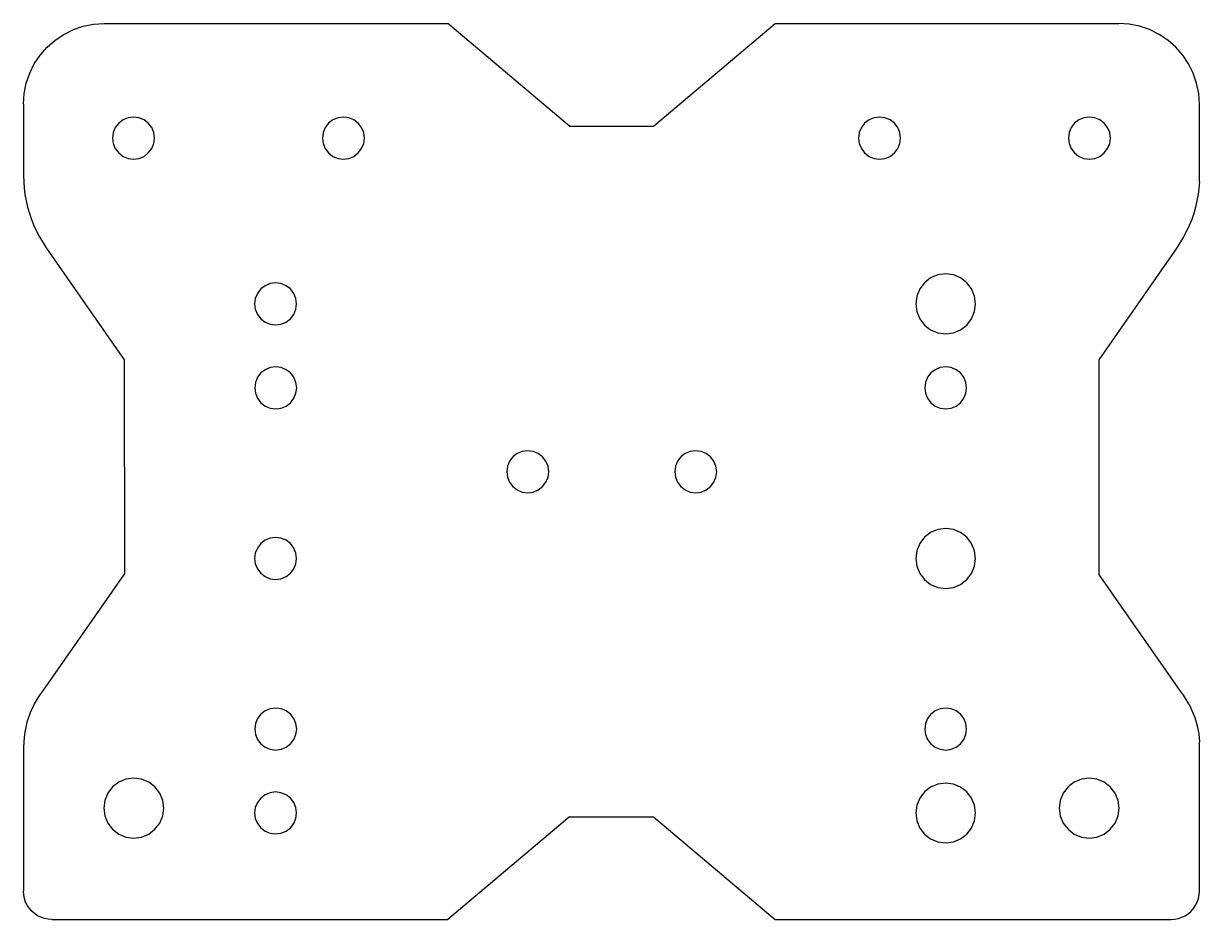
# Model space of a CAD drawing. Header units: millimetres. Extents: x -172 to 172, y -321 to 321.
# Drawn here: x 31.8 to 171.9, y -300.9 to -194.2 of the extents above; entities that cross this region are included whole.
import ezdxf

# ---------------------------------------------------------------- set-up
doc = ezdxf.new("R2010")
doc.units = ezdxf.units.MM

msp = doc.modelspace()

# ---------------------------------------------------------------- linework, layer by layer
for p, q in [((37.77, -194.88), (38.96, -194.48)), ((38.96, -194.48), (40.19, -194.23)), ((40.19, -194.23), (41.44, -194.15)), ((41.44, -194.15), (82.38, -194.15)), ((96.86, -206.37), (82.38, -194.15)), ((106.86, -206.37), (121.36, -194.15)), ((121.36, -194.15), (162.27, -194.15)), ((163.52, -194.23), (162.27, -194.15)), ((164.76, -194.48), (163.52, -194.23)), ((165.95, -194.88), (164.76, -194.48)), ((35.6, -196.14), (36.64, -195.44)), ((36.64, -195.44), (37.77, -194.88)), ((167.07, -195.44), (165.95, -194.88)), ((168.12, -196.14), (167.07, -195.44)), ((33.82, -197.91), (34.65, -196.96)), ((34.65, -196.96), (35.6, -196.14)), ((169.06, -196.96), (168.12, -196.14)), ((169.89, -197.91), (169.06, -196.96)), ((33.12, -198.95), (33.82, -197.91)), ((170.59, -198.95), (169.89, -197.91)), ((32.16, -201.27), (32.57, -200.08)), ((32.57, -200.08), (33.12, -198.95)), ((171.15, -200.08), (170.59, -198.95)), ((171.55, -201.27), (171.15, -200.08)), ((31.92, -202.5), (32.16, -201.27)), ((171.8, -202.5), (171.55, -201.27)), ((31.84, -203.76), (31.92, -202.5)), ((171.88, -203.76), (171.8, -202.5)), ((31.84, -203.76), (31.84, -212.24)), ((171.88, -213), (171.88, -203.76)), ((43.69, -205.64), (43.17, -206.03)), ((44.29, -205.39), (43.69, -205.64)), ((44.94, -205.3), (44.29, -205.39)), ((45.58, -205.39), (44.94, -205.3)), ((46.19, -205.64), (45.58, -205.39)), ((46.7, -206.03), (46.19, -205.64)), ((68.69, -205.64), (68.17, -206.03)), ((69.29, -205.39), (68.69, -205.64)), ((69.94, -205.3), (69.29, -205.39)), ((70.58, -205.39), (69.94, -205.3)), ((71.19, -205.64), (70.58, -205.39)), ((71.7, -206.03), (71.19, -205.64)), ((132.53, -205.64), (132.01, -206.03)), ((133.13, -205.39), (132.53, -205.64)), ((133.78, -205.3), (133.13, -205.39)), ((134.43, -205.39), (133.78, -205.3)), ((135.03, -205.64), (134.43, -205.39)), ((135.55, -206.03), (135.03, -205.64)), ((157.53, -205.64), (157.01, -206.03)), ((158.13, -205.39), (157.53, -205.64)), ((158.78, -205.3), (158.13, -205.39)), ((159.43, -205.39), (158.78, -205.3)), ((160.03, -205.64), (159.43, -205.39)), ((160.55, -206.03), (160.03, -205.64)), ((42.52, -207.15), (42.44, -207.8)), ((42.77, -206.55), (42.52, -207.15)), ((43.17, -206.03), (42.77, -206.55)), ((47.1, -206.55), (46.7, -206.03)), ((47.35, -207.15), (47.1, -206.55)), ((47.44, -207.8), (47.35, -207.15)), ((67.52, -207.15), (67.44, -207.8)), ((67.77, -206.55), (67.52, -207.15)), ((68.17, -206.03), (67.77, -206.55)), ((72.1, -206.55), (71.7, -206.03)), ((72.35, -207.15), (72.1, -206.55)), ((72.44, -207.8), (72.35, -207.15)), ((96.86, -206.37), (106.86, -206.37)), ((131.37, -207.15), (131.28, -207.8)), ((131.62, -206.55), (131.37, -207.15)), ((132.01, -206.03), (131.62, -206.55)), ((135.95, -206.55), (135.55, -206.03)), ((136.2, -207.15), (135.95, -206.55)), ((136.28, -207.8), (136.2, -207.15)), ((156.37, -207.15), (156.28, -207.8)), ((156.62, -206.55), (156.37, -207.15)), ((157.01, -206.03), (156.62, -206.55)), ((160.95, -206.55), (160.55, -206.03)), ((161.2, -207.15), (160.95, -206.55)), ((161.28, -207.8), (161.2, -207.15)), ((42.44, -207.8), (42.52, -208.45)), ((42.52, -208.45), (42.77, -209.05)), ((47.1, -209.05), (47.35, -208.45)), ((47.35, -208.45), (47.44, -207.8)), ((67.44, -207.8), (67.52, -208.45)), ((67.52, -208.45), (67.77, -209.05)), ((72.1, -209.05), (72.35, -208.45)), ((72.35, -208.45), (72.44, -207.8)), ((131.28, -207.8), (131.37, -208.45)), ((131.37, -208.45), (131.62, -209.05)), ((135.95, -209.05), (136.2, -208.45)), ((136.2, -208.45), (136.28, -207.8)), ((156.28, -207.8), (156.37, -208.45)), ((156.37, -208.45), (156.62, -209.05)), ((160.95, -209.05), (161.2, -208.45)), ((161.2, -208.45), (161.28, -207.8)), ((42.77, -209.05), (43.17, -209.57)), ((43.17, -209.57), (43.69, -209.97)), ((43.69, -209.97), (44.29, -210.22)), ((45.58, -210.22), (46.19, -209.97)), ((46.19, -209.97), (46.7, -209.57)), ((46.7, -209.57), (47.1, -209.05)), ((67.77, -209.05), (68.17, -209.57)), ((68.17, -209.57), (68.69, -209.97)), ((68.69, -209.97), (69.29, -210.22)), ((70.58, -210.22), (71.19, -209.97)), ((71.19, -209.97), (71.7, -209.57)), ((71.7, -209.57), (72.1, -209.05)), ((131.62, -209.05), (132.01, -209.57)), ((132.01, -209.57), (132.53, -209.97)), ((132.53, -209.97), (133.13, -210.22)), ((134.43, -210.22), (135.03, -209.97)), ((135.03, -209.97), (135.55, -209.57)), ((135.55, -209.57), (135.95, -209.05)), ((156.62, -209.05), (157.01, -209.57)), ((157.01, -209.57), (157.53, -209.97)), ((157.53, -209.97), (158.13, -210.22)), ((159.43, -210.22), (160.03, -209.97)), ((160.03, -209.97), (160.55, -209.57)), ((160.55, -209.57), (160.95, -209.05)), ((44.29, -210.22), (44.94, -210.3)), ((44.94, -210.3), (45.58, -210.22)), ((69.29, -210.22), (69.94, -210.3)), ((69.94, -210.3), (70.58, -210.22)), ((133.13, -210.22), (133.78, -210.3)), ((133.78, -210.3), (134.43, -210.22)), ((158.13, -210.22), (158.78, -210.3)), ((158.78, -210.3), (159.43, -210.22)), ((31.84, -212.24), (31.86, -213)), ((31.86, -213), (31.91, -213.76)), ((31.91, -213.76), (32.01, -214.52)), ((171.82, -213.76), (171.72, -214.52)), ((171.88, -213), (171.82, -213.76)), ((32.01, -214.52), (32.15, -215.28)), ((32.15, -215.28), (32.32, -216.02)), ((171.59, -215.28), (171.41, -216.02)), ((171.72, -214.52), (171.59, -215.28)), ((32.32, -216.02), (32.53, -216.76)), ((32.53, -216.76), (32.78, -217.48)), ((171.2, -216.76), (170.96, -217.48)), ((171.41, -216.02), (171.2, -216.76)), ((32.78, -217.48), (33.06, -218.19)), ((33.06, -218.19), (33.38, -218.89)), ((170.67, -218.19), (170.35, -218.89)), ((170.96, -217.48), (170.67, -218.19)), ((33.38, -218.89), (33.74, -219.56)), ((33.74, -219.56), (34.54, -220.86)), ((170, -219.56), (169.19, -220.86)), ((170.35, -218.89), (170, -219.56)), ((34.54, -220.86), (43.84, -234.19)), ((169.19, -220.86), (159.9, -234.19)), ((141.66, -223.97), (140.73, -224.09)), ((142.58, -224.09), (141.66, -223.97)), ((60.61, -225.38), (60.09, -225.77)), ((61.21, -225.13), (60.61, -225.38)), ((61.86, -225.04), (61.21, -225.13)), ((62.5, -225.13), (61.86, -225.04)), ((63.11, -225.38), (62.5, -225.13)), ((63.62, -225.77), (63.11, -225.38)), ((139.13, -225.02), (138.57, -225.76)), ((139.87, -224.45), (139.13, -225.02)), ((140.73, -224.09), (139.87, -224.45)), ((143.44, -224.45), (142.58, -224.09)), ((144.18, -225.02), (143.44, -224.45)), ((144.75, -225.76), (144.18, -225.02)), ((59.69, -226.29), (59.44, -226.89)), ((60.09, -225.77), (59.69, -226.29)), ((64.02, -226.29), (63.62, -225.77)), ((64.27, -226.89), (64.02, -226.29)), ((138.21, -226.62), (138.09, -227.54)), ((138.57, -225.76), (138.21, -226.62)), ((145.1, -226.62), (144.75, -225.76)), ((145.22, -227.54), (145.1, -226.62)), ((59.44, -226.89), (59.36, -227.54)), ((59.36, -227.54), (59.44, -228.19)), ((59.44, -228.19), (59.69, -228.79)), ((64.02, -228.79), (64.27, -228.19)), ((64.36, -227.54), (64.27, -226.89)), ((64.27, -228.19), (64.36, -227.54)), ((138.09, -227.54), (138.21, -228.46)), ((145.1, -228.46), (145.22, -227.54)), ((59.69, -228.79), (60.09, -229.31)), ((60.09, -229.31), (60.61, -229.71)), ((63.11, -229.71), (63.62, -229.31)), ((63.62, -229.31), (64.02, -228.79)), ((138.21, -228.46), (138.57, -229.33)), ((138.57, -229.33), (139.13, -230.06)), ((144.18, -230.06), (144.75, -229.33)), ((144.75, -229.33), (145.1, -228.46)), ((60.61, -229.71), (61.21, -229.96)), ((61.21, -229.96), (61.86, -230.04)), ((61.86, -230.04), (62.5, -229.96)), ((62.5, -229.96), (63.11, -229.71)), ((139.13, -230.06), (139.87, -230.63)), ((139.87, -230.63), (140.73, -230.99)), ((140.73, -230.99), (141.66, -231.11)), ((141.66, -231.11), (142.58, -230.99)), ((142.58, -230.99), (143.44, -230.63)), ((143.44, -230.63), (144.18, -230.06)), ((43.84, -234.19), (43.85, -259.74)), ((61.22, -235.13), (60.62, -235.38)), ((61.87, -235.04), (61.22, -235.13)), ((62.52, -235.13), (61.87, -235.04)), ((63.12, -235.38), (62.52, -235.13)), ((141.01, -235.13), (140.41, -235.38)), ((141.66, -235.04), (141.01, -235.13)), ((142.3, -235.13), (141.66, -235.04)), ((142.91, -235.38), (142.3, -235.13)), ((159.9, -234.19), (159.9, -259.74)), ((59.7, -236.29), (59.45, -236.89)), ((60.1, -235.77), (59.7, -236.29)), ((60.62, -235.38), (60.1, -235.77)), ((63.64, -235.77), (63.12, -235.38)), ((64.03, -236.29), (63.64, -235.77)), ((64.28, -236.89), (64.03, -236.29)), ((139.49, -236.29), (139.24, -236.89)), ((139.89, -235.77), (139.49, -236.29)), ((140.41, -235.38), (139.89, -235.77)), ((143.42, -235.77), (142.91, -235.38)), ((143.82, -236.29), (143.42, -235.77)), ((144.07, -236.89), (143.82, -236.29)), ((59.45, -236.89), (59.37, -237.54)), ((59.37, -237.54), (59.45, -238.19)), ((64.37, -237.54), (64.28, -236.89)), ((64.28, -238.19), (64.37, -237.54)), ((139.24, -236.89), (139.16, -237.54)), ((139.16, -237.54), (139.24, -238.19)), ((144.16, -237.54), (144.07, -236.89)), ((144.07, -238.19), (144.16, -237.54)), ((59.45, -238.19), (59.7, -238.79)), ((59.7, -238.79), (60.1, -239.31)), ((60.1, -239.31), (60.62, -239.71)), ((63.12, -239.71), (63.64, -239.31)), ((63.64, -239.31), (64.03, -238.79)), ((64.03, -238.79), (64.28, -238.19)), ((139.24, -238.19), (139.49, -238.79)), ((139.49, -238.79), (139.89, -239.31)), ((139.89, -239.31), (140.41, -239.71)), ((142.91, -239.71), (143.42, -239.31)), ((143.42, -239.31), (143.82, -238.79)), ((143.82, -238.79), (144.07, -238.19)), ((60.62, -239.71), (61.22, -239.96)), ((61.22, -239.96), (61.87, -240.04)), ((61.87, -240.04), (62.52, -239.96)), ((62.52, -239.96), (63.12, -239.71)), ((140.41, -239.71), (141.01, -239.96)), ((141.01, -239.96), (141.66, -240.04)), ((141.66, -240.04), (142.3, -239.96)), ((142.3, -239.96), (142.91, -239.71)), ((91.89, -245.04), (91.24, -245.13)), ((92.53, -245.13), (91.89, -245.04)), ((111.89, -245.04), (111.24, -245.13)), ((112.53, -245.13), (111.89, -245.04)), ((89.72, -246.29), (89.47, -246.89)), ((90.12, -245.77), (89.72, -246.29)), ((90.64, -245.38), (90.12, -245.77)), ((91.24, -245.13), (90.64, -245.38)), ((93.14, -245.38), (92.53, -245.13)), ((93.66, -245.77), (93.14, -245.38)), ((94.05, -246.29), (93.66, -245.77)), ((94.3, -246.89), (94.05, -246.29)), ((109.72, -246.29), (109.47, -246.89)), ((110.12, -245.77), (109.72, -246.29)), ((110.64, -245.38), (110.12, -245.77)), ((111.24, -245.13), (110.64, -245.38)), ((113.14, -245.38), (112.53, -245.13)), ((113.66, -245.77), (113.14, -245.38)), ((114.05, -246.29), (113.66, -245.77)), ((114.3, -246.89), (114.05, -246.29)), ((89.47, -246.89), (89.39, -247.54)), ((89.39, -247.54), (89.47, -248.19)), ((94.39, -247.54), (94.3, -246.89)), ((94.3, -248.19), (94.39, -247.54)), ((109.47, -246.89), (109.39, -247.54)), ((109.39, -247.54), (109.47, -248.19)), ((114.39, -247.54), (114.3, -246.89)), ((114.3, -248.19), (114.39, -247.54)), ((89.47, -248.19), (89.72, -248.79)), ((89.72, -248.79), (90.12, -249.31)), ((93.66, -249.31), (94.05, -248.79)), ((94.05, -248.79), (94.3, -248.19)), ((109.47, -248.19), (109.72, -248.79)), ((109.72, -248.79), (110.12, -249.31)), ((113.66, -249.31), (114.05, -248.79)), ((114.05, -248.79), (114.3, -248.19)), ((90.12, -249.31), (90.64, -249.71)), ((90.64, -249.71), (91.24, -249.96)), ((91.24, -249.96), (91.89, -250.04)), ((91.89, -250.04), (92.53, -249.96)), ((92.53, -249.96), (93.14, -249.71)), ((93.14, -249.71), (93.66, -249.31)), ((110.12, -249.31), (110.64, -249.71)), ((110.64, -249.71), (111.24, -249.96)), ((111.24, -249.96), (111.89, -250.04)), ((111.89, -250.04), (112.53, -249.96)), ((112.53, -249.96), (113.14, -249.71)), ((113.14, -249.71), (113.66, -249.31)), ((139.87, -254.78), (139.13, -255.34)), ((140.73, -254.42), (139.87, -254.78)), ((141.66, -254.3), (140.73, -254.42)), ((142.58, -254.42), (141.66, -254.3)), ((143.44, -254.78), (142.58, -254.42)), ((144.18, -255.34), (143.44, -254.78)), ((60.09, -256.1), (59.69, -256.62)), ((60.61, -255.7), (60.09, -256.1)), ((61.21, -255.45), (60.61, -255.7)), ((61.86, -255.37), (61.21, -255.45)), ((62.5, -255.45), (61.86, -255.37)), ((63.11, -255.7), (62.5, -255.45)), ((63.62, -256.1), (63.11, -255.7)), ((64.02, -256.62), (63.62, -256.1)), ((138.57, -256.08), (138.21, -256.94)), ((139.13, -255.34), (138.57, -256.08)), ((144.75, -256.08), (144.18, -255.34)), ((145.1, -256.94), (144.75, -256.08)), ((59.44, -257.22), (59.36, -257.87)), ((59.69, -256.62), (59.44, -257.22)), ((64.27, -257.22), (64.02, -256.62)), ((64.36, -257.87), (64.27, -257.22)), ((138.21, -256.94), (138.09, -257.87)), ((145.22, -257.87), (145.1, -256.94)), ((59.36, -257.87), (59.44, -258.51)), ((59.44, -258.51), (59.69, -259.12)), ((64.02, -259.12), (64.27, -258.51)), ((64.27, -258.51), (64.36, -257.87)), ((138.09, -257.87), (138.21, -258.79)), ((138.21, -258.79), (138.57, -259.65)), ((144.75, -259.65), (145.1, -258.79)), ((145.1, -258.79), (145.22, -257.87)), ((34.13, -273.68), (43.85, -259.74)), ((59.69, -259.12), (60.09, -259.63)), ((60.09, -259.63), (60.61, -260.03)), ((60.61, -260.03), (61.21, -260.28)), ((61.21, -260.28), (61.86, -260.37)), ((61.86, -260.37), (62.5, -260.28)), ((62.5, -260.28), (63.11, -260.03)), ((63.11, -260.03), (63.62, -259.63)), ((63.62, -259.63), (64.02, -259.12)), ((138.57, -259.65), (139.13, -260.39)), ((139.13, -260.39), (139.87, -260.96)), ((143.44, -260.96), (144.18, -260.39)), ((144.18, -260.39), (144.75, -259.65)), ((169.62, -273.68), (159.9, -259.74)), ((139.87, -260.96), (140.73, -261.31)), ((140.73, -261.31), (141.66, -261.43)), ((141.66, -261.43), (142.58, -261.31)), ((142.58, -261.31), (143.44, -260.96)), ((33.15, -275.18), (33.78, -274.16)), ((33.78, -274.16), (34.13, -273.68)), ((169.97, -274.16), (169.62, -273.68)), ((170.6, -275.18), (169.97, -274.16)), ((32.88, -275.71), (32.64, -276.25)), ((33.15, -275.18), (32.88, -275.71)), ((61.22, -275.77), (60.62, -276.02)), ((61.87, -275.68), (61.22, -275.77)), ((62.52, -275.77), (61.87, -275.68)), ((63.12, -276.02), (62.52, -275.77)), ((141.01, -275.77), (140.41, -276.02)), ((141.66, -275.68), (141.01, -275.77)), ((142.3, -275.77), (141.66, -275.68)), ((142.91, -276.02), (142.3, -275.77)), ((170.6, -275.18), (170.87, -275.71)), ((170.87, -275.71), (171.11, -276.25)), ((32.43, -276.81), (32.25, -277.38)), ((32.64, -276.25), (32.43, -276.81)), ((59.7, -276.93), (59.45, -277.53)), ((60.1, -276.41), (59.7, -276.93)), ((60.62, -276.02), (60.1, -276.41)), ((63.64, -276.41), (63.12, -276.02)), ((64.03, -276.93), (63.64, -276.41)), ((64.28, -277.53), (64.03, -276.93)), ((139.49, -276.93), (139.24, -277.53)), ((139.89, -276.41), (139.49, -276.93)), ((140.41, -276.02), (139.89, -276.41)), ((143.42, -276.41), (142.91, -276.02)), ((143.82, -276.93), (143.42, -276.41)), ((144.07, -277.53), (143.82, -276.93)), ((171.11, -276.25), (171.32, -276.81)), ((171.32, -276.81), (171.49, -277.38)), ((31.99, -278.55), (31.91, -279.14)), ((32.11, -277.96), (31.99, -278.55)), ((32.25, -277.38), (32.11, -277.96)), ((59.45, -277.53), (59.37, -278.18)), ((59.37, -278.18), (59.45, -278.83)), ((64.37, -278.18), (64.28, -277.53)), ((64.28, -278.83), (64.37, -278.18)), ((139.24, -277.53), (139.16, -278.18)), ((139.16, -278.18), (139.24, -278.83)), ((144.16, -278.18), (144.07, -277.53)), ((144.07, -278.83), (144.16, -278.18)), ((171.49, -277.38), (171.64, -277.96)), ((171.64, -277.96), (171.76, -278.55)), ((171.76, -278.55), (171.84, -279.14)), ((31.86, -279.73), (31.85, -280.33)), ((31.91, -279.14), (31.86, -279.73)), ((59.45, -278.83), (59.7, -279.43)), ((59.7, -279.43), (60.1, -279.95)), ((60.1, -279.95), (60.62, -280.35)), ((63.12, -280.35), (63.64, -279.95)), ((63.64, -279.95), (64.03, -279.43)), ((64.03, -279.43), (64.28, -278.83)), ((139.24, -278.83), (139.49, -279.43)), ((139.49, -279.43), (139.89, -279.95)), ((139.89, -279.95), (140.41, -280.35)), ((142.91, -280.35), (143.42, -279.95)), ((143.42, -279.95), (143.82, -279.43)), ((143.82, -279.43), (144.07, -278.83)), ((171.84, -279.14), (171.89, -279.73)), ((171.88, -297.5), (171.89, -279.73)), ((31.85, -280.33), (31.84, -297.5)), ((60.62, -280.35), (61.22, -280.6)), ((61.22, -280.6), (61.87, -280.68)), ((61.87, -280.68), (62.52, -280.6)), ((62.52, -280.6), (63.12, -280.35)), ((140.41, -280.35), (141.01, -280.6)), ((141.01, -280.6), (141.66, -280.68)), ((141.66, -280.68), (142.3, -280.6)), ((142.3, -280.6), (142.91, -280.35)), ((44.04, -284.15), (43.18, -284.51)), ((44.97, -284.03), (44.04, -284.15)), ((45.89, -284.15), (44.97, -284.03)), ((46.75, -284.51), (45.89, -284.15)), ((157.83, -284.15), (156.97, -284.51)), ((158.75, -284.03), (157.83, -284.15)), ((159.67, -284.15), (158.75, -284.03)), ((160.53, -284.51), (159.67, -284.15)), ((42.44, -285.08), (41.88, -285.82)), ((43.18, -284.51), (42.44, -285.08)), ((47.49, -285.08), (46.75, -284.51)), ((48.06, -285.82), (47.49, -285.08)), ((61.86, -285.68), (61.21, -285.77)), ((62.5, -285.77), (61.86, -285.68)), ((139.13, -285.66), (138.57, -286.4)), ((139.87, -285.09), (139.13, -285.66)), ((140.73, -284.73), (139.87, -285.09)), ((141.66, -284.61), (140.73, -284.73)), ((142.58, -284.73), (141.66, -284.61)), ((143.44, -285.09), (142.58, -284.73)), ((144.18, -285.66), (143.44, -285.09)), ((144.75, -286.4), (144.18, -285.66)), ((156.23, -285.08), (155.66, -285.82)), ((156.97, -284.51), (156.23, -285.08)), ((161.27, -285.08), (160.53, -284.51)), ((161.84, -285.82), (161.27, -285.08)), ((41.52, -286.68), (41.4, -287.6)), ((41.88, -285.82), (41.52, -286.68)), ((48.41, -286.68), (48.06, -285.82)), ((48.54, -287.6), (48.41, -286.68)), ((59.69, -286.93), (59.44, -287.53)), ((60.09, -286.41), (59.69, -286.93)), ((60.61, -286.02), (60.09, -286.41)), ((61.21, -285.77), (60.61, -286.02)), ((63.11, -286.02), (62.5, -285.77)), ((63.62, -286.41), (63.11, -286.02)), ((64.02, -286.93), (63.62, -286.41)), ((64.27, -287.53), (64.02, -286.93)), ((138.57, -286.4), (138.21, -287.26)), ((145.1, -287.26), (144.75, -286.4)), ((155.3, -286.68), (155.18, -287.6)), ((155.66, -285.82), (155.3, -286.68)), ((162.2, -286.68), (161.84, -285.82)), ((162.32, -287.6), (162.2, -286.68)), ((41.4, -287.6), (41.52, -288.52)), ((48.41, -288.52), (48.54, -287.6)), ((59.44, -287.53), (59.36, -288.18)), ((59.36, -288.18), (59.44, -288.83)), ((64.36, -288.18), (64.27, -287.53)), ((64.27, -288.83), (64.36, -288.18)), ((138.21, -287.26), (138.09, -288.18)), ((138.09, -288.18), (138.21, -289.1)), ((145.22, -288.18), (145.1, -287.26)), ((145.1, -289.1), (145.22, -288.18)), ((155.18, -287.6), (155.3, -288.52)), ((162.2, -288.52), (162.32, -287.6)), ((41.52, -288.52), (41.88, -289.39)), ((41.88, -289.39), (42.44, -290.12)), ((47.49, -290.12), (48.06, -289.39)), ((48.06, -289.39), (48.41, -288.52)), ((59.44, -288.83), (59.69, -289.43)), ((59.69, -289.43), (60.09, -289.95)), ((63.62, -289.95), (64.02, -289.43)), ((64.02, -289.43), (64.27, -288.83)), ((96.86, -288.65), (82.38, -300.87)), ((96.86, -288.65), (106.86, -288.65)), ((106.86, -288.65), (121.36, -300.87)), ((138.21, -289.1), (138.57, -289.97)), ((144.75, -289.97), (145.1, -289.1)), ((155.3, -288.52), (155.66, -289.39)), ((155.66, -289.39), (156.23, -290.12)), ((161.27, -290.12), (161.84, -289.39)), ((161.84, -289.39), (162.2, -288.52)), ((42.44, -290.12), (43.18, -290.69)), ((43.18, -290.69), (44.04, -291.05)), ((44.04, -291.05), (44.97, -291.17)), ((44.97, -291.17), (45.89, -291.05)), ((45.89, -291.05), (46.75, -290.69)), ((46.75, -290.69), (47.49, -290.12)), ((60.09, -289.95), (60.61, -290.35)), ((60.61, -290.35), (61.21, -290.6)), ((61.21, -290.6), (61.86, -290.68)), ((61.86, -290.68), (62.5, -290.6)), ((62.5, -290.6), (63.11, -290.35)), ((63.11, -290.35), (63.62, -289.95)), ((138.57, -289.97), (139.13, -290.7)), ((139.13, -290.7), (139.87, -291.27)), ((139.87, -291.27), (140.73, -291.63)), ((142.58, -291.63), (143.44, -291.27)), ((143.44, -291.27), (144.18, -290.7)), ((144.18, -290.7), (144.75, -289.97)), ((156.23, -290.12), (156.97, -290.69)), ((156.97, -290.69), (157.83, -291.05)), ((157.83, -291.05), (158.75, -291.17)), ((158.75, -291.17), (159.67, -291.05)), ((159.67, -291.05), (160.53, -290.69)), ((160.53, -290.69), (161.27, -290.12)), ((140.73, -291.63), (141.66, -291.75)), ((141.66, -291.75), (142.58, -291.63)), ((31.87, -297.94), (31.84, -297.5)), ((31.95, -298.37), (31.87, -297.94)), ((171.76, -298.37), (171.85, -297.94)), ((171.85, -297.94), (171.88, -297.5)), ((32.09, -298.79), (31.95, -298.37)), ((32.29, -299.18), (32.09, -298.79)), ((32.53, -299.55), (32.29, -299.18)), ((32.82, -299.88), (32.53, -299.55)), ((170.89, -299.88), (171.18, -299.55)), ((171.18, -299.55), (171.43, -299.18)), ((171.43, -299.18), (171.62, -298.79)), ((171.62, -298.79), (171.76, -298.37)), ((33.15, -300.17), (32.82, -299.88)), ((33.52, -300.42), (33.15, -300.17)), ((33.91, -300.61), (33.52, -300.42)), ((34.33, -300.75), (33.91, -300.61)), ((34.76, -300.84), (34.33, -300.75)), ((35.2, -300.87), (34.76, -300.84)), ((35.2, -300.87), (82.38, -300.87)), ((121.36, -300.87), (168.52, -300.87)), ((168.52, -300.87), (168.95, -300.84)), ((168.95, -300.84), (169.39, -300.75)), ((169.39, -300.75), (169.8, -300.61)), ((169.8, -300.61), (170.2, -300.42)), ((170.2, -300.42), (170.56, -300.17)), ((170.56, -300.17), (170.89, -299.88))]:
    msp.add_line(p, q)

doc.saveas('drawing.dxf')
